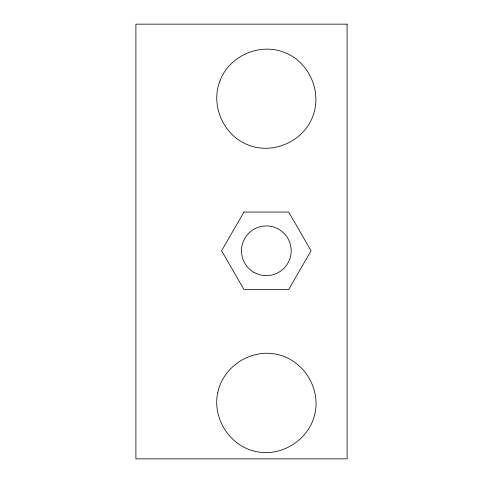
<?xml version="1.0" encoding="UTF-8"?>
<svg xmlns="http://www.w3.org/2000/svg" width="483" height="483" viewBox="0 0 483 483"><rect width="100%" height="100%" fill="white"/><g stroke="black" fill="none" stroke-linecap="round" stroke-linejoin="round"><path stroke-width="0.72" d="M217.857 392.136C211.916 418.067 229.576 445.833 255.579 451.448C281.511 457.389 309.277 439.735 314.892 413.732C320.833 387.801 303.173 360.034 277.17 354.413C251.245 348.472 223.472 366.132 217.857 392.136M220.079 80.498C210.183 105.191 223.309 135.367 248.123 144.954C272.817 154.856 302.992 141.724 312.579 116.91C322.475 92.217 309.349 62.047 284.535 52.454C259.842 42.558 229.666 55.684 220.079 80.498M243.963 212.043L221.594 250.786L243.963 289.522L288.695 289.522L311.064 250.786L288.695 212.043L243.963 212.043M347.096 24.15L135.904 24.15L135.904 458.85L347.096 458.85L347.096 24.15M253.901 272.309A24.85 24.85 0 0 0 291.183 250.786A24.85 24.85 0 0 0 253.901 229.262A24.85 24.85 0 0 0 253.901 272.309"/></g></svg>
